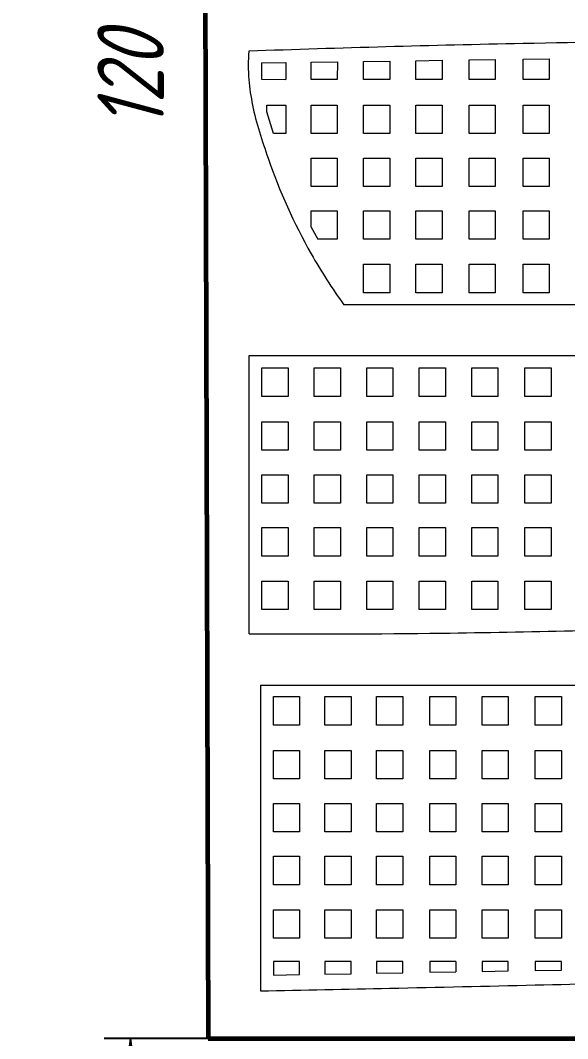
# Model space of a CAD drawing. Header units: millimetres. Extents: x 65 to 189, y 147 to 292.
# Drawn here: x 64.9 to 106.1, y 147.2 to 223.8 of the extents above; entities that cross this region are included whole.
import ezdxf

# ---------------------------------------------------------------- set-up
doc = ezdxf.new("R2010")
doc.units = ezdxf.units.MM
doc.linetypes.add('K5LT_BASIC', pattern=[0])
doc.linetypes.add('K5LT_THIN', pattern=[0])
doc.styles.add('KDIMTEXTSTYLE', font='GOST_AU.SHX', dxfattribs={"width": 0.96, "oblique": 15, "height": 5})
doc.dimstyles.new('KDIMSTYLE (1.00)', dxfattribs={"dimtxt": 5, "dimasz": 1, "dimexe": 2, "dimexo": 0, "dimgap": 1, "dimtad": 1, "dimtxsty": 'KDIMTEXTSTYLE', "dimsah": 1, "dimcen": 0, "dimdle": 1, "dimadec": 0, "dimazin": 0, "dimtfac": 0.667, "dimtmove": 0, "dimatfit": 3, "dimfxl": 1, "dimtvp": 1, "dimtolj": 1, "dimtzin": 0, "dimarcsym": 0})

# ---------------------------------------------------------------- blocks, each defined once
blk = doc.blocks.new('KDIMARROW_01')
blk.add_hatch(color=0).paths.add_polyline_path([(0, 0), (-5, 0.658), (-4.5, 0), (-5, -0.658)])
at = {"color": 0, "linetype": 'K5LT_THIN', "lineweight": 18}
for p, q in [((-4.5, 0), (-5, 0.658)), ((-5, 0.658), (0, 0)), ((0, 0), (-5, -0.658)), ((-5, -0.658), (-4.5, 0)), ((0, 0), (-1, 0))]:
    blk.add_line(p, q, dxfattribs=at)
blk = doc.blocks.new('U208')
at = {"color": 7, "linetype": 'K5LT_THIN', "lineweight": 18}
for p, q in [((86.784, 217.441), (88.75, 217.441)), ((86.784, 215.304), (86.784, 217.441)), ((88.75, 217.441), (88.75, 215.304)), ((88.75, 215.304), (86.784, 215.304))]:
    blk.add_line(p, q, dxfattribs=at)
blk = doc.blocks.new('U209')
at = {"color": 7, "linetype": 'K5LT_THIN', "lineweight": 18}
for p, q in [((86.784, 213.467), (88.75, 213.467)), ((86.784, 211.33), (86.784, 213.467)), ((88.75, 213.467), (88.75, 211.33)), ((88.75, 211.33), (86.784, 211.33))]:
    blk.add_line(p, q, dxfattribs=at)
blk = doc.blocks.new('U210')
at = {"color": 7, "linetype": 'K5LT_THIN', "lineweight": 18}
for p, q in [((90.722, 217.441), (92.688, 217.441)), ((90.722, 215.304), (90.722, 217.441)), ((92.688, 217.441), (92.688, 215.304)), ((92.688, 215.304), (90.722, 215.304))]:
    blk.add_line(p, q, dxfattribs=at)
blk = doc.blocks.new('U211')
at = {"color": 7, "linetype": 'K5LT_THIN', "lineweight": 18}
for p, q in [((90.722, 213.467), (92.688, 213.467)), ((90.722, 211.33), (90.722, 213.467)), ((92.688, 213.467), (92.688, 211.33)), ((92.688, 211.33), (90.722, 211.33))]:
    blk.add_line(p, q, dxfattribs=at)
blk = doc.blocks.new('U212')
at = {"color": 7, "linetype": 'K5LT_THIN', "lineweight": 18}
for p, q in [((90.722, 209.493), (92.688, 209.493)), ((90.722, 207.356), (90.722, 209.493)), ((92.688, 209.493), (92.688, 207.356)), ((92.688, 207.356), (90.722, 207.356))]:
    blk.add_line(p, q, dxfattribs=at)
blk = doc.blocks.new('U213')
at = {"color": 7, "linetype": 'K5LT_THIN', "lineweight": 18}
for p, q in [((90.722, 205.476), (92.688, 205.476)), ((90.722, 203.339), (90.722, 205.476)), ((92.688, 205.476), (92.688, 203.339)), ((92.688, 203.339), (90.722, 203.339))]:
    blk.add_line(p, q, dxfattribs=at)
blk = doc.blocks.new('U214')
at = {"color": 7, "linetype": 'K5LT_THIN', "lineweight": 18}
for p, q in [((94.66, 217.441), (96.626, 217.441)), ((94.66, 215.304), (94.66, 217.441)), ((96.626, 217.441), (96.626, 215.304)), ((96.626, 215.304), (94.66, 215.304))]:
    blk.add_line(p, q, dxfattribs=at)
blk = doc.blocks.new('U215')
at = {"color": 7, "linetype": 'K5LT_THIN', "lineweight": 18}
for p, q in [((94.66, 213.467), (96.626, 213.467)), ((94.66, 211.33), (94.66, 213.467)), ((96.626, 213.467), (96.626, 211.33)), ((96.626, 211.33), (94.66, 211.33))]:
    blk.add_line(p, q, dxfattribs=at)
blk = doc.blocks.new('U216')
at = {"color": 7, "linetype": 'K5LT_THIN', "lineweight": 18}
for p, q in [((94.66, 209.493), (96.626, 209.493)), ((94.66, 207.356), (94.66, 209.493)), ((96.626, 209.493), (96.626, 207.356)), ((96.626, 207.356), (94.66, 207.356))]:
    blk.add_line(p, q, dxfattribs=at)
blk = doc.blocks.new('U217')
at = {"color": 7, "linetype": 'K5LT_THIN', "lineweight": 18}
for p, q in [((94.66, 205.476), (96.626, 205.476)), ((94.66, 203.339), (94.66, 205.476)), ((96.626, 205.476), (96.626, 203.339)), ((96.626, 203.339), (94.66, 203.339))]:
    blk.add_line(p, q, dxfattribs=at)
blk = doc.blocks.new('U218')
at = {"color": 7, "linetype": 'K5LT_THIN', "lineweight": 18}
for p, q in [((98.66, 217.441), (100.626, 217.441)), ((98.66, 215.304), (98.66, 217.441)), ((100.626, 217.441), (100.626, 215.304)), ((100.626, 215.304), (98.66, 215.304))]:
    blk.add_line(p, q, dxfattribs=at)
blk = doc.blocks.new('U219')
at = {"color": 7, "linetype": 'K5LT_THIN', "lineweight": 18}
for p, q in [((98.66, 213.467), (100.626, 213.467)), ((98.66, 211.33), (98.66, 213.467)), ((100.626, 213.467), (100.626, 211.33)), ((100.626, 211.33), (98.66, 211.33))]:
    blk.add_line(p, q, dxfattribs=at)
blk = doc.blocks.new('U220')
at = {"color": 7, "linetype": 'K5LT_THIN', "lineweight": 18}
for p, q in [((98.66, 209.493), (100.626, 209.493)), ((98.66, 207.356), (98.66, 209.493)), ((100.626, 209.493), (100.626, 207.356)), ((100.626, 207.356), (98.66, 207.356))]:
    blk.add_line(p, q, dxfattribs=at)
blk = doc.blocks.new('U221')
at = {"color": 7, "linetype": 'K5LT_THIN', "lineweight": 18}
for p, q in [((98.66, 205.476), (100.626, 205.476)), ((98.66, 203.339), (98.66, 205.476)), ((100.626, 205.476), (100.626, 203.339)), ((100.626, 203.339), (98.66, 203.339))]:
    blk.add_line(p, q, dxfattribs=at)
blk = doc.blocks.new('U222')
at = {"color": 7, "linetype": 'K5LT_THIN', "lineweight": 18}
for p, q in [((102.721, 217.441), (104.687, 217.441)), ((102.721, 215.304), (102.721, 217.441)), ((104.687, 217.441), (104.687, 215.304)), ((104.687, 215.304), (102.721, 215.304))]:
    blk.add_line(p, q, dxfattribs=at)
blk = doc.blocks.new('U223')
at = {"color": 7, "linetype": 'K5LT_THIN', "lineweight": 18}
for p, q in [((102.721, 213.467), (104.687, 213.467)), ((102.721, 211.33), (102.721, 213.467)), ((104.687, 213.467), (104.687, 211.33)), ((104.687, 211.33), (102.721, 211.33))]:
    blk.add_line(p, q, dxfattribs=at)
blk = doc.blocks.new('U224')
at = {"color": 7, "linetype": 'K5LT_THIN', "lineweight": 18}
for p, q in [((102.721, 209.493), (104.687, 209.493)), ((102.721, 207.356), (102.721, 209.493)), ((104.687, 209.493), (104.687, 207.356)), ((104.687, 207.356), (102.721, 207.356))]:
    blk.add_line(p, q, dxfattribs=at)
blk = doc.blocks.new('U225')
at = {"color": 7, "linetype": 'K5LT_THIN', "lineweight": 18}
for p, q in [((102.721, 205.476), (104.687, 205.476)), ((102.721, 203.339), (102.721, 205.476)), ((104.687, 205.476), (104.687, 203.339)), ((104.687, 203.339), (102.721, 203.339))]:
    blk.add_line(p, q, dxfattribs=at)
blk = doc.blocks.new('U316')
at = {"color": 7, "linetype": 'K5LT_THIN', "lineweight": 18}
for p, q in [((83.079, 197.682), (85.045, 197.682)), ((83.079, 195.546), (83.079, 197.682)), ((85.045, 197.682), (85.045, 195.546)), ((85.045, 195.546), (83.079, 195.546))]:
    blk.add_line(p, q, dxfattribs=at)
blk = doc.blocks.new('U317')
at = {"color": 7, "linetype": 'K5LT_THIN', "lineweight": 18}
for p, q in [((83.079, 193.623), (85.045, 193.623)), ((83.079, 191.486), (83.079, 193.623)), ((85.045, 193.623), (85.045, 191.486)), ((85.045, 191.486), (83.079, 191.486))]:
    blk.add_line(p, q, dxfattribs=at)
blk = doc.blocks.new('U318')
at = {"color": 7, "linetype": 'K5LT_THIN', "lineweight": 18}
for p, q in [((83.079, 189.649), (85.045, 189.649)), ((83.079, 187.512), (83.079, 189.649)), ((85.045, 189.649), (85.045, 187.512)), ((85.045, 187.512), (83.079, 187.512))]:
    blk.add_line(p, q, dxfattribs=at)
blk = doc.blocks.new('U319')
at = {"color": 7, "linetype": 'K5LT_THIN', "lineweight": 18}
for p, q in [((83.079, 185.674), (85.045, 185.674)), ((83.079, 183.538), (83.079, 185.674)), ((85.045, 185.674), (85.045, 183.538)), ((85.045, 183.538), (83.079, 183.538))]:
    blk.add_line(p, q, dxfattribs=at)
blk = doc.blocks.new('U320')
at = {"color": 7, "linetype": 'K5LT_THIN', "lineweight": 18}
for p, q in [((83.079, 181.658), (85.045, 181.658)), ((83.079, 179.521), (83.079, 181.658)), ((85.045, 181.658), (85.045, 179.521)), ((85.045, 179.521), (83.079, 179.521))]:
    blk.add_line(p, q, dxfattribs=at)
blk = doc.blocks.new('U315')
for name in ['U316', 'U317', 'U318', 'U319', 'U320']:
    blk.add_blockref(name, (0, 0))
blk = doc.blocks.new('U322')
at = {"color": 7, "linetype": 'K5LT_THIN', "lineweight": 18}
for p, q in [((87.015, 197.682), (88.981, 197.682)), ((87.015, 195.546), (87.015, 197.682)), ((88.981, 197.682), (88.981, 195.546)), ((88.981, 195.546), (87.015, 195.546))]:
    blk.add_line(p, q, dxfattribs=at)
blk = doc.blocks.new('U323')
at = {"color": 7, "linetype": 'K5LT_THIN', "lineweight": 18}
for p, q in [((87.015, 193.623), (88.981, 193.623)), ((87.015, 191.486), (87.015, 193.623)), ((88.981, 193.623), (88.981, 191.486)), ((88.981, 191.486), (87.015, 191.486))]:
    blk.add_line(p, q, dxfattribs=at)
blk = doc.blocks.new('U324')
at = {"color": 7, "linetype": 'K5LT_THIN', "lineweight": 18}
for p, q in [((87.015, 189.649), (88.981, 189.649)), ((87.015, 187.512), (87.015, 189.649)), ((88.981, 189.649), (88.981, 187.512)), ((88.981, 187.512), (87.015, 187.512))]:
    blk.add_line(p, q, dxfattribs=at)
blk = doc.blocks.new('U325')
at = {"color": 7, "linetype": 'K5LT_THIN', "lineweight": 18}
for p, q in [((87.015, 185.674), (88.981, 185.674)), ((87.015, 183.538), (87.015, 185.674)), ((88.981, 185.674), (88.981, 183.538)), ((88.981, 183.538), (87.015, 183.538))]:
    blk.add_line(p, q, dxfattribs=at)
blk = doc.blocks.new('U326')
at = {"color": 7, "linetype": 'K5LT_THIN', "lineweight": 18}
for p, q in [((87.015, 181.658), (88.981, 181.658)), ((87.015, 179.521), (87.015, 181.658)), ((88.981, 181.658), (88.981, 179.521)), ((88.981, 179.521), (87.015, 179.521))]:
    blk.add_line(p, q, dxfattribs=at)
blk = doc.blocks.new('U321')
for name in ['U322', 'U323', 'U324', 'U325', 'U326']:
    blk.add_blockref(name, (0, 0))
blk = doc.blocks.new('U328')
at = {"color": 7, "linetype": 'K5LT_THIN', "lineweight": 18}
for p, q in [((90.972, 197.682), (92.938, 197.682)), ((90.972, 195.546), (90.972, 197.682)), ((92.938, 197.682), (92.938, 195.546)), ((92.938, 195.546), (90.972, 195.546))]:
    blk.add_line(p, q, dxfattribs=at)
blk = doc.blocks.new('U329')
at = {"color": 7, "linetype": 'K5LT_THIN', "lineweight": 18}
for p, q in [((90.972, 193.623), (92.938, 193.623)), ((90.972, 191.486), (90.972, 193.623)), ((92.938, 193.623), (92.938, 191.486)), ((92.938, 191.486), (90.972, 191.486))]:
    blk.add_line(p, q, dxfattribs=at)
blk = doc.blocks.new('U330')
at = {"color": 7, "linetype": 'K5LT_THIN', "lineweight": 18}
for p, q in [((90.972, 189.649), (92.938, 189.649)), ((90.972, 187.512), (90.972, 189.649)), ((92.938, 189.649), (92.938, 187.512)), ((92.938, 187.512), (90.972, 187.512))]:
    blk.add_line(p, q, dxfattribs=at)
blk = doc.blocks.new('U331')
at = {"color": 7, "linetype": 'K5LT_THIN', "lineweight": 18}
for p, q in [((90.972, 185.674), (92.938, 185.674)), ((90.972, 183.538), (90.972, 185.674)), ((92.938, 185.674), (92.938, 183.538)), ((92.938, 183.538), (90.972, 183.538))]:
    blk.add_line(p, q, dxfattribs=at)
blk = doc.blocks.new('U332')
at = {"color": 7, "linetype": 'K5LT_THIN', "lineweight": 18}
for p, q in [((90.972, 181.658), (92.938, 181.658)), ((90.972, 179.521), (90.972, 181.658)), ((92.938, 181.658), (92.938, 179.521)), ((92.938, 179.521), (90.972, 179.521))]:
    blk.add_line(p, q, dxfattribs=at)
blk = doc.blocks.new('U327')
for name in ['U328', 'U329', 'U330', 'U331', 'U332']:
    blk.add_blockref(name, (0, 0))
blk = doc.blocks.new('U334')
at = {"color": 7, "linetype": 'K5LT_THIN', "lineweight": 18}
for p, q in [((94.908, 197.682), (96.874, 197.682)), ((94.908, 195.546), (94.908, 197.682)), ((96.874, 197.682), (96.874, 195.546)), ((96.874, 195.546), (94.908, 195.546))]:
    blk.add_line(p, q, dxfattribs=at)
blk = doc.blocks.new('U335')
at = {"color": 7, "linetype": 'K5LT_THIN', "lineweight": 18}
for p, q in [((94.908, 193.623), (96.874, 193.623)), ((94.908, 191.486), (94.908, 193.623)), ((96.874, 193.623), (96.874, 191.486)), ((96.874, 191.486), (94.908, 191.486))]:
    blk.add_line(p, q, dxfattribs=at)
blk = doc.blocks.new('U336')
at = {"color": 7, "linetype": 'K5LT_THIN', "lineweight": 18}
for p, q in [((94.908, 189.649), (96.874, 189.649)), ((94.908, 187.512), (94.908, 189.649)), ((96.874, 189.649), (96.874, 187.512)), ((96.874, 187.512), (94.908, 187.512))]:
    blk.add_line(p, q, dxfattribs=at)
blk = doc.blocks.new('U337')
at = {"color": 7, "linetype": 'K5LT_THIN', "lineweight": 18}
for p, q in [((94.908, 185.674), (96.874, 185.674)), ((94.908, 183.538), (94.908, 185.674)), ((96.874, 185.674), (96.874, 183.538)), ((96.874, 183.538), (94.908, 183.538))]:
    blk.add_line(p, q, dxfattribs=at)
blk = doc.blocks.new('U338')
at = {"color": 7, "linetype": 'K5LT_THIN', "lineweight": 18}
for p, q in [((94.908, 181.658), (96.874, 181.658)), ((94.908, 179.521), (94.908, 181.658)), ((96.874, 181.658), (96.874, 179.521)), ((96.874, 179.521), (94.908, 179.521))]:
    blk.add_line(p, q, dxfattribs=at)
blk = doc.blocks.new('U333')
for name in ['U334', 'U335', 'U336', 'U337', 'U338']:
    blk.add_blockref(name, (0, 0))
blk = doc.blocks.new('U340')
at = {"color": 7, "linetype": 'K5LT_THIN', "lineweight": 18}
for p, q in [((98.86, 197.682), (100.826, 197.682)), ((98.86, 195.546), (98.86, 197.682)), ((100.826, 197.682), (100.826, 195.546)), ((100.826, 195.546), (98.86, 195.546))]:
    blk.add_line(p, q, dxfattribs=at)
blk = doc.blocks.new('U341')
at = {"color": 7, "linetype": 'K5LT_THIN', "lineweight": 18}
for p, q in [((98.86, 193.623), (100.826, 193.623)), ((98.86, 191.486), (98.86, 193.623)), ((100.826, 193.623), (100.826, 191.486)), ((100.826, 191.486), (98.86, 191.486))]:
    blk.add_line(p, q, dxfattribs=at)
blk = doc.blocks.new('U342')
at = {"color": 7, "linetype": 'K5LT_THIN', "lineweight": 18}
for p, q in [((98.86, 189.649), (100.826, 189.649)), ((98.86, 187.512), (98.86, 189.649)), ((100.826, 189.649), (100.826, 187.512)), ((100.826, 187.512), (98.86, 187.512))]:
    blk.add_line(p, q, dxfattribs=at)
blk = doc.blocks.new('U343')
at = {"color": 7, "linetype": 'K5LT_THIN', "lineweight": 18}
for p, q in [((98.86, 185.674), (100.826, 185.674)), ((98.86, 183.538), (98.86, 185.674)), ((100.826, 185.674), (100.826, 183.538)), ((100.826, 183.538), (98.86, 183.538))]:
    blk.add_line(p, q, dxfattribs=at)
blk = doc.blocks.new('U344')
at = {"color": 7, "linetype": 'K5LT_THIN', "lineweight": 18}
for p, q in [((98.86, 181.658), (100.826, 181.658)), ((98.86, 179.521), (98.86, 181.658)), ((100.826, 181.658), (100.826, 179.521)), ((100.826, 179.521), (98.86, 179.521))]:
    blk.add_line(p, q, dxfattribs=at)
blk = doc.blocks.new('U339')
for name in ['U340', 'U341', 'U342', 'U343', 'U344']:
    blk.add_blockref(name, (0, 0))
blk = doc.blocks.new('U346')
at = {"color": 7, "linetype": 'K5LT_THIN', "lineweight": 18}
for p, q in [((102.86, 197.682), (104.826, 197.682)), ((102.86, 195.546), (102.86, 197.682)), ((104.826, 197.682), (104.826, 195.546)), ((104.826, 195.546), (102.86, 195.546))]:
    blk.add_line(p, q, dxfattribs=at)
blk = doc.blocks.new('U347')
at = {"color": 7, "linetype": 'K5LT_THIN', "lineweight": 18}
for p, q in [((102.86, 193.623), (104.826, 193.623)), ((102.86, 191.486), (102.86, 193.623)), ((104.826, 193.623), (104.826, 191.486)), ((104.826, 191.486), (102.86, 191.486))]:
    blk.add_line(p, q, dxfattribs=at)
blk = doc.blocks.new('U348')
at = {"color": 7, "linetype": 'K5LT_THIN', "lineweight": 18}
for p, q in [((102.86, 189.649), (104.826, 189.649)), ((102.86, 187.512), (102.86, 189.649)), ((104.826, 189.649), (104.826, 187.512)), ((104.826, 187.512), (102.86, 187.512))]:
    blk.add_line(p, q, dxfattribs=at)
blk = doc.blocks.new('U349')
at = {"color": 7, "linetype": 'K5LT_THIN', "lineweight": 18}
for p, q in [((102.86, 185.674), (104.826, 185.674)), ((102.86, 183.538), (102.86, 185.674)), ((104.826, 185.674), (104.826, 183.538)), ((104.826, 183.538), (102.86, 183.538))]:
    blk.add_line(p, q, dxfattribs=at)
blk = doc.blocks.new('U350')
at = {"color": 7, "linetype": 'K5LT_THIN', "lineweight": 18}
for p, q in [((102.86, 181.658), (104.826, 181.658)), ((102.86, 179.521), (102.86, 181.658)), ((104.826, 181.658), (104.826, 179.521)), ((104.826, 179.521), (102.86, 179.521))]:
    blk.add_line(p, q, dxfattribs=at)
blk = doc.blocks.new('U345')
for name in ['U346', 'U347', 'U348', 'U349', 'U350']:
    blk.add_blockref(name, (0, 0))
blk = doc.blocks.new('U370')
at = {"color": 7, "linetype": 'K5LT_THIN', "lineweight": 18}
for p, q in [((83.948, 172.969), (85.913, 172.969)), ((83.948, 170.832), (83.948, 172.969)), ((85.913, 172.969), (85.913, 170.832)), ((85.913, 170.832), (83.948, 170.832))]:
    blk.add_line(p, q, dxfattribs=at)
blk = doc.blocks.new('U371')
at = {"color": 7, "linetype": 'K5LT_THIN', "lineweight": 18}
for p, q in [((83.948, 168.909), (85.913, 168.909)), ((83.948, 166.773), (83.948, 168.909)), ((85.913, 168.909), (85.913, 166.773)), ((85.913, 166.773), (83.948, 166.773))]:
    blk.add_line(p, q, dxfattribs=at)
blk = doc.blocks.new('U372')
at = {"color": 7, "linetype": 'K5LT_THIN', "lineweight": 18}
for p, q in [((83.948, 164.935), (85.913, 164.935)), ((83.948, 162.799), (83.948, 164.935)), ((85.913, 164.935), (85.913, 162.799)), ((85.913, 162.799), (83.948, 162.799))]:
    blk.add_line(p, q, dxfattribs=at)
blk = doc.blocks.new('U373')
at = {"color": 7, "linetype": 'K5LT_THIN', "lineweight": 18}
for p, q in [((83.948, 160.961), (85.913, 160.961)), ((83.948, 158.824), (83.948, 160.961)), ((85.913, 160.961), (85.913, 158.824)), ((85.913, 158.824), (83.948, 158.824))]:
    blk.add_line(p, q, dxfattribs=at)
blk = doc.blocks.new('U374')
at = {"color": 7, "linetype": 'K5LT_THIN', "lineweight": 18}
for p, q in [((83.948, 156.944), (85.913, 156.944)), ((83.948, 154.808), (83.948, 156.944)), ((85.913, 156.944), (85.913, 154.808)), ((85.913, 154.808), (83.948, 154.808))]:
    blk.add_line(p, q, dxfattribs=at)
blk = doc.blocks.new('U369')
for name in ['U370', 'U371', 'U372', 'U373', 'U374']:
    blk.add_blockref(name, (0, 0))
blk = doc.blocks.new('U376')
at = {"color": 7, "linetype": 'K5LT_THIN', "lineweight": 18}
for p, q in [((87.824, 172.969), (89.79, 172.969)), ((87.824, 170.832), (87.824, 172.969)), ((89.79, 172.969), (89.79, 170.832)), ((89.79, 170.832), (87.824, 170.832))]:
    blk.add_line(p, q, dxfattribs=at)
blk = doc.blocks.new('U377')
at = {"color": 7, "linetype": 'K5LT_THIN', "lineweight": 18}
for p, q in [((87.824, 168.909), (89.79, 168.909)), ((87.824, 166.773), (87.824, 168.909)), ((89.79, 168.909), (89.79, 166.773)), ((89.79, 166.773), (87.824, 166.773))]:
    blk.add_line(p, q, dxfattribs=at)
blk = doc.blocks.new('U378')
at = {"color": 7, "linetype": 'K5LT_THIN', "lineweight": 18}
for p, q in [((87.824, 164.935), (89.79, 164.935)), ((87.824, 162.799), (87.824, 164.935)), ((89.79, 164.935), (89.79, 162.799)), ((89.79, 162.799), (87.824, 162.799))]:
    blk.add_line(p, q, dxfattribs=at)
blk = doc.blocks.new('U379')
at = {"color": 7, "linetype": 'K5LT_THIN', "lineweight": 18}
for p, q in [((87.824, 160.961), (89.79, 160.961)), ((87.824, 158.824), (87.824, 160.961)), ((89.79, 160.961), (89.79, 158.824)), ((89.79, 158.824), (87.824, 158.824))]:
    blk.add_line(p, q, dxfattribs=at)
blk = doc.blocks.new('U380')
at = {"color": 7, "linetype": 'K5LT_THIN', "lineweight": 18}
for p, q in [((87.824, 156.944), (89.79, 156.944)), ((87.824, 154.808), (87.824, 156.944)), ((89.79, 156.944), (89.79, 154.808)), ((89.79, 154.808), (87.824, 154.808))]:
    blk.add_line(p, q, dxfattribs=at)
blk = doc.blocks.new('U375')
for name in ['U376', 'U377', 'U378', 'U379', 'U380']:
    blk.add_blockref(name, (0, 0))
blk = doc.blocks.new('U382')
at = {"color": 7, "linetype": 'K5LT_THIN', "lineweight": 18}
for p, q in [((91.701, 172.969), (93.667, 172.969)), ((91.701, 170.832), (91.701, 172.969)), ((93.667, 172.969), (93.667, 170.832)), ((93.667, 170.832), (91.701, 170.832))]:
    blk.add_line(p, q, dxfattribs=at)
blk = doc.blocks.new('U383')
at = {"color": 7, "linetype": 'K5LT_THIN', "lineweight": 18}
for p, q in [((91.701, 168.909), (93.667, 168.909)), ((91.701, 166.773), (91.701, 168.909)), ((93.667, 168.909), (93.667, 166.773)), ((93.667, 166.773), (91.701, 166.773))]:
    blk.add_line(p, q, dxfattribs=at)
blk = doc.blocks.new('U384')
at = {"color": 7, "linetype": 'K5LT_THIN', "lineweight": 18}
for p, q in [((91.701, 164.935), (93.667, 164.935)), ((91.701, 162.799), (91.701, 164.935)), ((93.667, 164.935), (93.667, 162.799)), ((93.667, 162.799), (91.701, 162.799))]:
    blk.add_line(p, q, dxfattribs=at)
blk = doc.blocks.new('U385')
at = {"color": 7, "linetype": 'K5LT_THIN', "lineweight": 18}
for p, q in [((91.701, 160.961), (93.667, 160.961)), ((91.701, 158.824), (91.701, 160.961)), ((93.667, 160.961), (93.667, 158.824)), ((93.667, 158.824), (91.701, 158.824))]:
    blk.add_line(p, q, dxfattribs=at)
blk = doc.blocks.new('U386')
at = {"color": 7, "linetype": 'K5LT_THIN', "lineweight": 18}
for p, q in [((91.701, 156.944), (93.667, 156.944)), ((91.701, 154.808), (91.701, 156.944)), ((93.667, 156.944), (93.667, 154.808)), ((93.667, 154.808), (91.701, 154.808))]:
    blk.add_line(p, q, dxfattribs=at)
blk = doc.blocks.new('U381')
for name in ['U382', 'U383', 'U384', 'U385', 'U386']:
    blk.add_blockref(name, (0, 0))
blk = doc.blocks.new('U388')
at = {"color": 7, "linetype": 'K5LT_THIN', "lineweight": 18}
for p, q in [((95.701, 172.969), (97.666, 172.969)), ((95.701, 170.832), (95.701, 172.969)), ((97.666, 172.969), (97.666, 170.832)), ((97.666, 170.832), (95.701, 170.832))]:
    blk.add_line(p, q, dxfattribs=at)
blk = doc.blocks.new('U389')
at = {"color": 7, "linetype": 'K5LT_THIN', "lineweight": 18}
for p, q in [((95.701, 168.909), (97.666, 168.909)), ((95.701, 166.773), (95.701, 168.909)), ((97.666, 168.909), (97.666, 166.773)), ((97.666, 166.773), (95.701, 166.773))]:
    blk.add_line(p, q, dxfattribs=at)
blk = doc.blocks.new('U390')
at = {"color": 7, "linetype": 'K5LT_THIN', "lineweight": 18}
for p, q in [((95.701, 164.935), (97.666, 164.935)), ((95.701, 162.799), (95.701, 164.935)), ((97.666, 164.935), (97.666, 162.799)), ((97.666, 162.799), (95.701, 162.799))]:
    blk.add_line(p, q, dxfattribs=at)
blk = doc.blocks.new('U391')
at = {"color": 7, "linetype": 'K5LT_THIN', "lineweight": 18}
for p, q in [((95.701, 160.961), (97.666, 160.961)), ((95.701, 158.824), (95.701, 160.961)), ((97.666, 160.961), (97.666, 158.824)), ((97.666, 158.824), (95.701, 158.824))]:
    blk.add_line(p, q, dxfattribs=at)
blk = doc.blocks.new('U392')
at = {"color": 7, "linetype": 'K5LT_THIN', "lineweight": 18}
for p, q in [((95.701, 156.944), (97.666, 156.944)), ((95.701, 154.808), (95.701, 156.944)), ((97.666, 156.944), (97.666, 154.808)), ((97.666, 154.808), (95.701, 154.808))]:
    blk.add_line(p, q, dxfattribs=at)
blk = doc.blocks.new('U387')
for name in ['U388', 'U389', 'U390', 'U391', 'U392']:
    blk.add_blockref(name, (0, 0))
blk = doc.blocks.new('U394')
at = {"color": 7, "linetype": 'K5LT_THIN', "lineweight": 18}
for p, q in [((99.639, 172.969), (101.604, 172.969)), ((99.639, 170.832), (99.639, 172.969)), ((101.604, 172.969), (101.604, 170.832)), ((101.604, 170.832), (99.639, 170.832))]:
    blk.add_line(p, q, dxfattribs=at)
blk = doc.blocks.new('U395')
at = {"color": 7, "linetype": 'K5LT_THIN', "lineweight": 18}
for p, q in [((99.639, 168.909), (101.604, 168.909)), ((99.639, 166.773), (99.639, 168.909)), ((101.604, 168.909), (101.604, 166.773)), ((101.604, 166.773), (99.639, 166.773))]:
    blk.add_line(p, q, dxfattribs=at)
blk = doc.blocks.new('U396')
at = {"color": 7, "linetype": 'K5LT_THIN', "lineweight": 18}
for p, q in [((99.639, 164.935), (101.604, 164.935)), ((99.639, 162.799), (99.639, 164.935)), ((101.604, 164.935), (101.604, 162.799)), ((101.604, 162.799), (99.639, 162.799))]:
    blk.add_line(p, q, dxfattribs=at)
blk = doc.blocks.new('U397')
at = {"color": 7, "linetype": 'K5LT_THIN', "lineweight": 18}
for p, q in [((99.639, 160.961), (101.604, 160.961)), ((99.639, 158.824), (99.639, 160.961)), ((101.604, 160.961), (101.604, 158.824)), ((101.604, 158.824), (99.639, 158.824))]:
    blk.add_line(p, q, dxfattribs=at)
blk = doc.blocks.new('U398')
at = {"color": 7, "linetype": 'K5LT_THIN', "lineweight": 18}
for p, q in [((99.639, 156.944), (101.604, 156.944)), ((99.639, 154.808), (99.639, 156.944)), ((101.604, 156.944), (101.604, 154.808)), ((101.604, 154.808), (99.639, 154.808))]:
    blk.add_line(p, q, dxfattribs=at)
blk = doc.blocks.new('U393')
for name in ['U394', 'U395', 'U396', 'U397', 'U398']:
    blk.add_blockref(name, (0, 0))
blk = doc.blocks.new('U400')
at = {"color": 7, "linetype": 'K5LT_THIN', "lineweight": 18}
for p, q in [((103.638, 172.969), (105.604, 172.969)), ((103.638, 170.832), (103.638, 172.969)), ((105.604, 172.969), (105.604, 170.832)), ((105.604, 170.832), (103.638, 170.832))]:
    blk.add_line(p, q, dxfattribs=at)
blk = doc.blocks.new('U401')
at = {"color": 7, "linetype": 'K5LT_THIN', "lineweight": 18}
for p, q in [((103.638, 168.909), (105.604, 168.909)), ((103.638, 166.773), (103.638, 168.909)), ((105.604, 168.909), (105.604, 166.773)), ((105.604, 166.773), (103.638, 166.773))]:
    blk.add_line(p, q, dxfattribs=at)
blk = doc.blocks.new('U402')
at = {"color": 7, "linetype": 'K5LT_THIN', "lineweight": 18}
for p, q in [((103.638, 164.935), (105.604, 164.935)), ((103.638, 162.799), (103.638, 164.935)), ((105.604, 164.935), (105.604, 162.799)), ((105.604, 162.799), (103.638, 162.799))]:
    blk.add_line(p, q, dxfattribs=at)
blk = doc.blocks.new('U403')
at = {"color": 7, "linetype": 'K5LT_THIN', "lineweight": 18}
for p, q in [((103.638, 160.961), (105.604, 160.961)), ((103.638, 158.824), (103.638, 160.961)), ((105.604, 160.961), (105.604, 158.824)), ((105.604, 158.824), (103.638, 158.824))]:
    blk.add_line(p, q, dxfattribs=at)
blk = doc.blocks.new('U404')
at = {"color": 7, "linetype": 'K5LT_THIN', "lineweight": 18}
for p, q in [((103.638, 156.944), (105.604, 156.944)), ((103.638, 154.808), (103.638, 156.944)), ((105.604, 156.944), (105.604, 154.808)), ((105.604, 154.808), (103.638, 154.808))]:
    blk.add_line(p, q, dxfattribs=at)
blk = doc.blocks.new('U399')
for name in ['U400', 'U401', 'U402', 'U403', 'U404']:
    blk.add_blockref(name, (0, 0))
blk = doc.blocks.new('U200')
at = {"color": 5, "linetype": 'K5LT_BASIC', "lineweight": 60, "true_color": 0x0000ff}
for p, q in [((78.704, 267.572), (79.029, 147.249)), ((79.029, 147.249), (133.321, 147.249))]:
    blk.add_line(p, q, dxfattribs=at)
at = {"color": 7, "linetype": 'K5LT_THIN', "lineweight": 18}
for p, q in [((83.058, 220.625), (84.89, 220.651)), ((83.058, 220.625), (83.058, 219.389)), ((84.89, 220.651), (84.89, 219.371)), ((86.779, 220.677), (88.768, 220.704)), ((86.784, 219.364), (86.779, 220.677)), ((88.768, 220.704), (88.75, 219.364)), ((90.722, 220.732), (92.688, 220.759)), ((90.722, 219.364), (90.722, 220.732)), ((92.688, 220.759), (92.688, 219.364)), ((94.66, 220.786), (96.626, 220.813)), ((94.66, 219.364), (94.66, 220.786)), ((96.626, 220.813), (96.626, 219.364)), ((98.66, 220.842), (100.626, 220.869)), ((98.66, 219.364), (98.66, 220.842)), ((100.626, 220.869), (100.626, 219.364)), ((102.721, 220.898), (104.687, 220.925)), ((102.721, 219.364), (102.721, 220.898)), ((104.687, 220.925), (104.687, 219.364)), ((83.058, 219.389), (84.89, 219.371)), ((88.75, 219.364), (86.784, 219.364)), ((92.688, 219.364), (90.722, 219.364)), ((96.626, 219.364), (94.66, 219.364)), ((100.626, 219.364), (98.66, 219.364)), ((104.687, 219.364), (102.721, 219.364)), ((83.453, 217.441), (84.89, 217.441)), ((83.453, 216.949), (83.453, 217.441)), ((83.956, 215.304), (83.453, 216.949)), ((84.89, 217.441), (84.89, 215.304)), ((84.89, 215.304), (83.956, 215.304)), ((86.784, 209.493), (88.75, 209.493)), ((86.784, 208.265), (86.784, 209.493)), ((88.75, 209.493), (88.75, 207.356)), ((86.784, 208.265), (87.281, 207.356)), ((88.75, 207.356), (87.281, 207.356)), ((129.5, 202.426), (89.245, 202.426)), ((82.131, 177.689), (82.131, 198.611)), ((82.131, 198.611), (120.742, 198.611)), ((82.963, 173.833), (115.884, 173.833)), ((82.963, 173.833), (82.963, 150.833)), ((83.948, 153.056), (83.948, 152.029)), ((85.913, 153.056), (83.948, 153.056)), ((85.913, 152.063), (85.913, 153.056)), ((87.824, 153.056), (87.824, 152.097)), ((89.79, 153.056), (87.824, 153.056)), ((89.79, 152.131), (89.79, 153.056)), ((91.701, 153.056), (91.701, 152.165)), ((93.667, 153.056), (91.701, 153.056)), ((93.667, 152.199), (93.667, 153.056)), ((95.701, 153.056), (95.701, 152.235)), ((97.666, 153.056), (95.701, 153.056)), ((97.666, 153.056), (97.666, 152.269)), ((99.639, 153.056), (99.639, 152.304)), ((101.604, 153.056), (99.639, 153.056)), ((101.604, 152.338), (101.604, 153.056)), ((103.638, 153.056), (103.638, 152.374)), ((105.604, 153.056), (103.638, 153.056)), ((103.638, 152.374), (105.604, 152.408)), ((105.604, 152.408), (105.604, 153.056)), ((83.948, 152.029), (85.913, 152.063)), ((87.824, 152.097), (89.79, 152.131)), ((91.701, 152.165), (93.667, 152.199)), ((95.701, 152.235), (97.666, 152.269)), ((99.639, 152.304), (101.604, 152.338))]:
    blk.add_line(p, q, dxfattribs=at)
for points, knots in [([(129.5, 222.37), (120.572, 222.355), (111.646, 222.256), (102.721, 222.073), (95.845, 221.932), (88.97, 221.741), (82.096, 221.5)], [0, 0, 0, 0, 1, 1, 1, 2, 2, 2, 2]), ([(82.096, 221.5), (82.043, 220.784), (82.043, 220.072), (82.096, 219.364), (82.145, 218.72), (82.253, 218.075), (82.375, 217.441), (82.634, 216.088), (83.093, 214.769), (83.544, 213.467), (84.403, 210.984), (85.488, 208.548), (86.784, 206.264), (87.533, 204.945), (88.353, 203.666), (89.245, 202.426)], [0, 0, 0, 0, 1, 1, 1, 2, 2, 2, 3, 3, 3, 4, 4, 4, 5, 5, 5, 5]), ([(82.131, 177.689), (86.96, 177.661), (91.788, 177.678), (96.616, 177.739), (99.893, 177.781), (103.17, 177.856), (106.447, 177.925), (110.878, 178.018), (115.308, 178.154), (119.739, 178.242), (122.128, 178.29), (124.517, 178.333), (126.906, 178.37)], [0, 0, 0, 0, 1, 1, 1, 2, 2, 2, 3, 3, 3, 4, 4, 4, 4]), ([(82.963, 150.833), (86.203, 150.901), (89.444, 150.97), (92.684, 151.041), (96.335, 151.12), (99.987, 151.201), (103.638, 151.284), (107.114, 151.363), (110.589, 151.442), (114.064, 151.527), (117.041, 151.6), (120.017, 151.677), (122.994, 151.756)], [0, 0, 0, 0, 1, 1, 1, 2, 2, 2, 3, 3, 3, 4, 4, 4, 4])]:
    blk.add_open_spline(points, degree=3, knots=knots, dxfattribs=at)
for name in ['U208', 'U210', 'U214', 'U218', 'U222', 'U209', 'U211', 'U215', 'U219', 'U223', 'U212', 'U216', 'U220', 'U224', 'U213', 'U217', 'U221', 'U225', 'U315', 'U321', 'U327', 'U333', 'U339', 'U345', 'U369', 'U375', 'U381', 'U387', 'U393', 'U399']:
    blk.add_blockref(name, (0, 0))

msp = doc.modelspace()

# ---------------------------------------------------------------- block references
msp.add_blockref('U200', (0, 0))

# ---------------------------------------------------------------- dimensions: what is measured, and where the dimension line sits
at = {"color": 7}
msp.add_linear_dim(base=(73.209, 147.249), p1=(78.704, 267.572), p2=(79.029, 147.249), angle=90, location=(73.209, 219.249), text='\\H5.0;\\W0.965;\\Q15;\\H5.0;\\W0.965;\\Q15;\\Q15;120', dimstyle='KDIMSTYLE (1.00)', override={"dimexo": 0, "dimblk1": 'KDIMARROW_01', "dimblk2": 'KDIMARROW_01', "dimse1": 0, "dimse2": 0, "dimclrt": 7, "dimtolj": 1}, dxfattribs=at).render()

doc.saveas('drawing.dxf')
